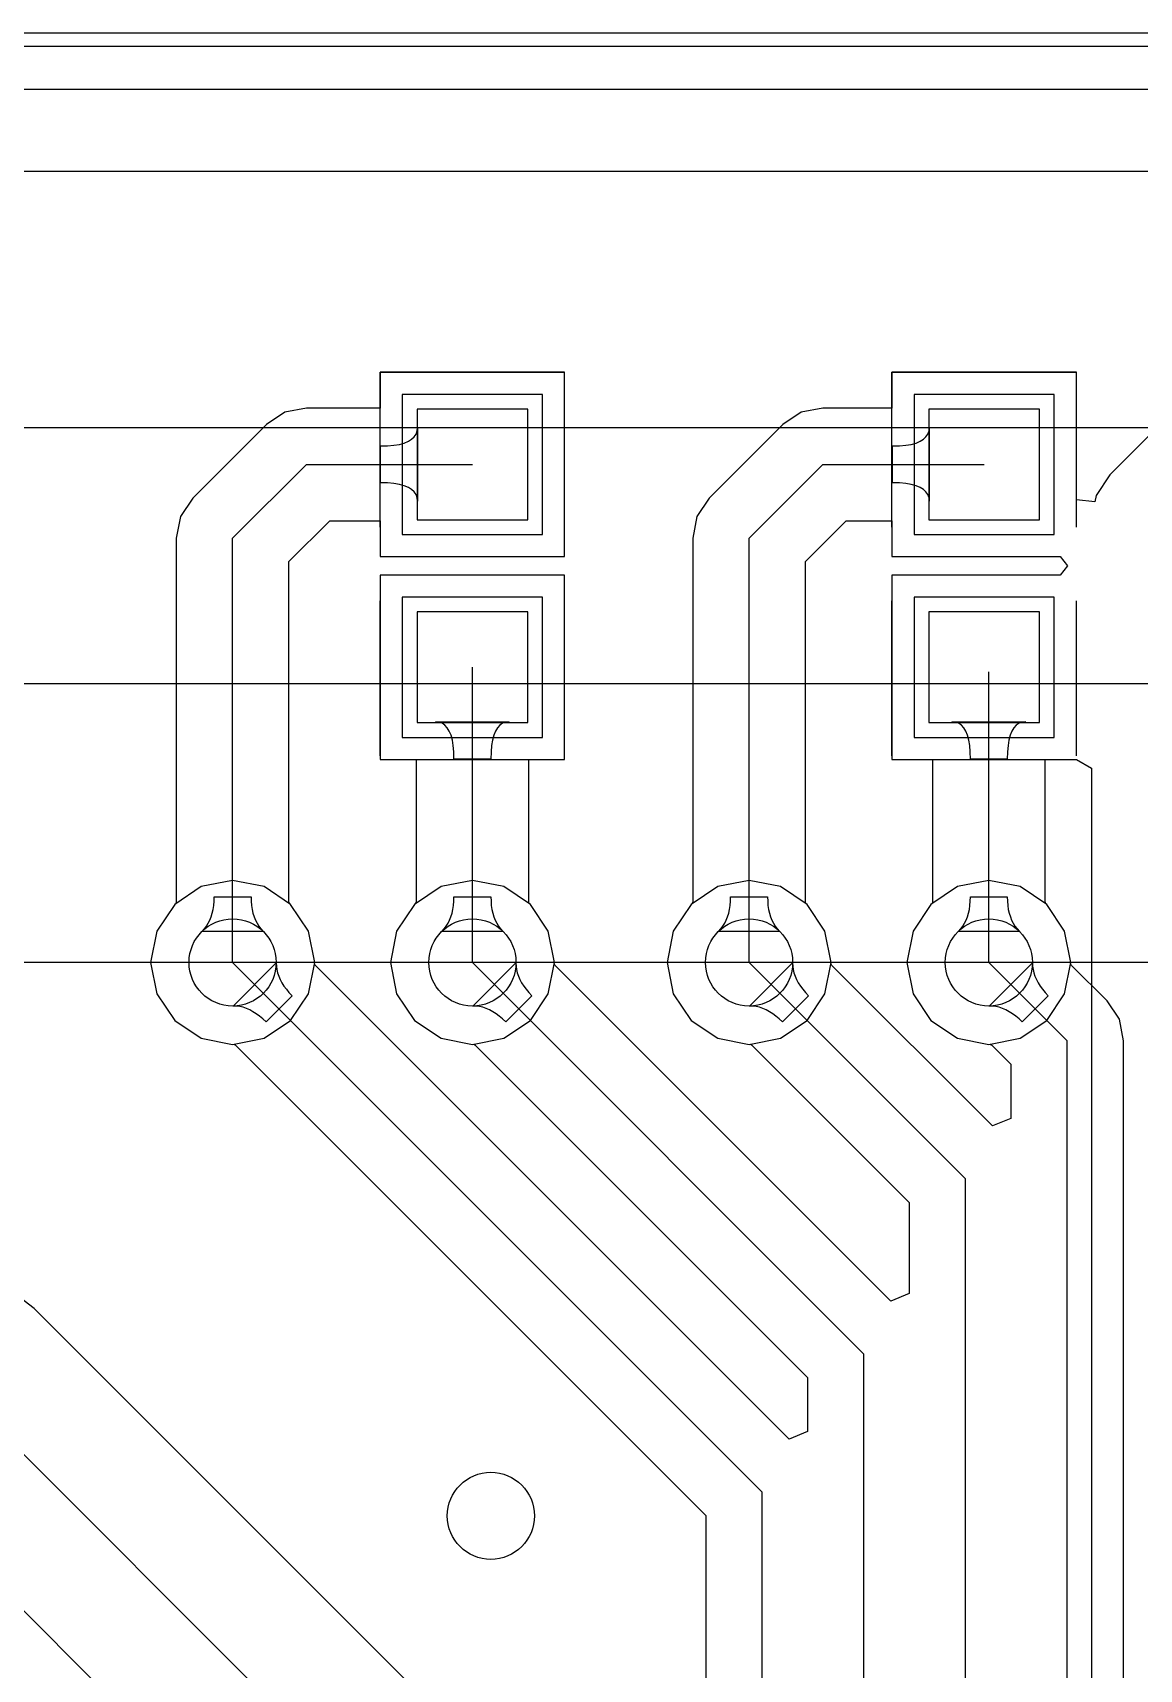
# Model space of a CAD drawing. Header units: millimetres. Extents: x 45 to 153, y 65 to 102.
# Drawn here: x 109.88 to 117.49, y 90.38 to 101.65 of the extents above; entities that cross this region are included whole.
import ezdxf

# ---------------------------------------------------------------- set-up
doc = ezdxf.new("R2010")
doc.units = ezdxf.units.MM
for name, color, linetype in [('BottomLayer', 5, 'Continuous'), ('BottomOverlay', 54, 'Continuous'), ('KeepOutLayer', 6, 'Continuous'), ('MultiLayer', 9, 'Continuous'), ('TopLayer', 1, 'Continuous'), ('TopOverlay', 2, 'Continuous'), ('TopPaste', 8, 'Continuous'), ('TopSolder', 216, 'Continuous')]:
    doc.layers.add(name, color=color, linetype=linetype)

# ---------------------------------------------------------------- blocks, each defined once
blk = doc.blocks.new('SSH1106_10')
at = {"layer": 'TopOverlay'}
blk.add_line((-14.561, 23.248), (20.039, 23.248), dxfattribs=at)
blk = doc.blocks.new('C0603_57')
at = {"layer": 'TopLayer'}
for p, q in [((-0.356, 0.559), (-0.356, -0.203)), ((0.406, 0.559), (-0.356, 0.559)), ((0.406, -0.203), (0.406, 0.559)), ((1.041, 0.559), (1.041, -0.203)), ((1.803, 0.559), (1.041, 0.559)), ((1.803, -0.203), (1.803, 0.559)), ((-0.356, -0.203), (0.406, -0.203)), ((1.041, -0.203), (1.803, -0.203))]:
    blk.add_line(p, q, dxfattribs=at)
at = {"layer": 'TopOverlay'}
for p, q in [((-0.61, -0.457), (-0.61, 0.813)), ((0.457, 0.813), (-0.61, 0.813)), ((2.032, 0.813), (0.965, 0.813)), ((2.057, -0.457), (2.057, 0.813)), ((0.457, -0.457), (-0.61, -0.457)), ((2.032, -0.457), (0.965, -0.457))]:
    blk.add_line(p, q, dxfattribs=at)
at = {"layer": 'TopPaste'}
for p, q in [((-0.356, 0.559), (-0.356, -0.203)), ((0.406, 0.559), (-0.356, 0.559)), ((0.406, -0.203), (0.406, 0.559)), ((1.041, 0.559), (1.041, -0.203)), ((1.803, 0.559), (1.041, 0.559)), ((1.803, -0.203), (1.803, 0.559)), ((-0.356, -0.203), (0.406, -0.203)), ((1.041, -0.203), (1.803, -0.203))]:
    blk.add_line(p, q, dxfattribs=at)
at = {"layer": 'TopSolder'}
for p, q in [((-0.457, 0.66), (-0.457, -0.305)), ((0.508, 0.66), (-0.457, 0.66)), ((0.508, -0.305), (0.508, 0.66)), ((0.94, 0.66), (0.94, -0.305)), ((1.905, 0.66), (0.94, 0.66)), ((1.905, -0.305), (1.905, 0.66)), ((-0.457, -0.305), (0.508, -0.305)), ((0.94, -0.305), (1.905, -0.305))]:
    blk.add_line(p, q, dxfattribs=at)
blk = doc.blocks.new('C0603_58')
at = {"layer": 'TopLayer'}
for p, q in [((-0.356, 0.559), (-0.356, -0.203)), ((0.406, 0.559), (-0.356, 0.559)), ((0.406, -0.203), (0.406, 0.559)), ((1.041, 0.559), (1.041, -0.203)), ((1.803, 0.559), (1.041, 0.559)), ((1.803, -0.203), (1.803, 0.559)), ((-0.356, -0.203), (0.406, -0.203)), ((1.041, -0.203), (1.803, -0.203))]:
    blk.add_line(p, q, dxfattribs=at)
at = {"layer": 'TopOverlay'}
for p, q in [((-0.61, -0.457), (-0.61, 0.813)), ((0.457, 0.813), (-0.61, 0.813)), ((2.032, 0.813), (0.965, 0.813)), ((2.057, -0.457), (2.057, 0.813)), ((0.457, -0.457), (-0.61, -0.457)), ((2.032, -0.457), (0.965, -0.457))]:
    blk.add_line(p, q, dxfattribs=at)
at = {"layer": 'TopPaste'}
for p, q in [((-0.356, 0.559), (-0.356, -0.203)), ((0.406, 0.559), (-0.356, 0.559)), ((0.406, -0.203), (0.406, 0.559)), ((1.041, 0.559), (1.041, -0.203)), ((1.803, 0.559), (1.041, 0.559)), ((1.803, -0.203), (1.803, 0.559)), ((-0.356, -0.203), (0.406, -0.203)), ((1.041, -0.203), (1.803, -0.203))]:
    blk.add_line(p, q, dxfattribs=at)
at = {"layer": 'TopSolder'}
for p, q in [((-0.457, 0.66), (-0.457, -0.305)), ((0.508, 0.66), (-0.457, 0.66)), ((0.508, -0.305), (0.508, 0.66)), ((0.94, 0.66), (0.94, -0.305)), ((1.905, 0.66), (0.94, 0.66)), ((1.905, -0.305), (1.905, 0.66)), ((-0.457, -0.305), (0.508, -0.305)), ((0.94, -0.305), (1.905, -0.305))]:
    blk.add_line(p, q, dxfattribs=at)
blk = doc.blocks.new('18650_SMT_B_66')
at = {"layer": 'BottomOverlay'}
blk.add_line((69.985, -11.58), (-7.015, -11.58), dxfattribs=at)

msp = doc.modelspace()

# ---------------------------------------------------------------- linework, layer by layer
at = {"layer": 'BottomLayer'}
for p, q in [((48.811, 101.262), (146.747, 101.262)), ((140.843, 100.695), (99.187, 100.695)), ((99.187, 98.933), (140.843, 98.933)), ((99.917, 97.171), (140.113, 97.171)), ((111.036, 95.772), (110.853, 95.649)), ((111.252, 95.815), (111.036, 95.772)), ((111.468, 95.772), (111.252, 95.815)), ((111.651, 95.649), (111.468, 95.772)), ((112.687, 95.772), (112.504, 95.649)), ((112.903, 95.815), (112.687, 95.772)), ((113.119, 95.772), (112.903, 95.815)), ((113.302, 95.649), (113.119, 95.772)), ((114.592, 95.772), (114.409, 95.649)), ((114.808, 95.815), (114.592, 95.772)), ((115.024, 95.772), (114.808, 95.815)), ((115.207, 95.649), (115.024, 95.772)), ((116.243, 95.772), (116.06, 95.649)), ((116.459, 95.815), (116.243, 95.772)), ((116.675, 95.772), (116.459, 95.815)), ((116.858, 95.649), (116.675, 95.772)), ((110.853, 95.649), (110.73, 95.466)), ((111.774, 95.466), (111.651, 95.649)), ((112.504, 95.649), (112.381, 95.466)), ((113.425, 95.466), (113.302, 95.649)), ((114.409, 95.649), (114.286, 95.466)), ((115.33, 95.466), (115.207, 95.649)), ((116.06, 95.649), (115.937, 95.466)), ((116.981, 95.466), (116.858, 95.649)), ((110.73, 95.466), (110.687, 95.25)), ((111.817, 95.25), (111.774, 95.466)), ((112.381, 95.466), (112.338, 95.25)), ((113.468, 95.25), (113.425, 95.466)), ((114.286, 95.466), (114.243, 95.25)), ((115.373, 95.25), (115.33, 95.466)), ((115.937, 95.466), (115.894, 95.25)), ((117.024, 95.25), (116.981, 95.466)), ((110.687, 95.25), (110.73, 95.034)), ((111.252, 95.25), (114.899, 91.603)), ((111.255, 94.95), (111.552, 95.247)), ((111.552, 95.247), (111.553, 95.224)), ((111.553, 95.224), (111.556, 95.201)), ((111.815, 95.24), (111.817, 95.25)), ((111.819, 95.234), (111.815, 95.24)), ((111.822, 95.23), (111.819, 95.234)), ((115.084, 91.968), (111.822, 95.23)), ((112.338, 95.25), (112.381, 95.034)), ((112.903, 95.25), (115.599, 92.554)), ((112.906, 94.95), (113.203, 95.247)), ((113.203, 95.247), (113.204, 95.224)), ((113.204, 95.224), (113.207, 95.201)), ((113.466, 95.24), (113.468, 95.25)), ((113.47, 95.234), (113.466, 95.24)), ((113.473, 95.23), (113.47, 95.234)), ((115.784, 92.919), (113.473, 95.23)), ((114.243, 95.25), (114.286, 95.034)), ((114.808, 95.25), (116.299, 93.759)), ((114.811, 94.95), (115.108, 95.247)), ((115.108, 95.247), (115.109, 95.224)), ((115.109, 95.224), (115.112, 95.201)), ((115.371, 95.24), (115.373, 95.25)), ((115.375, 95.234), (115.371, 95.24)), ((115.378, 95.23), (115.375, 95.234)), ((116.484, 94.124), (115.378, 95.23)), ((115.894, 95.25), (115.937, 95.034)), ((116.459, 95.25), (116.999, 94.71)), ((116.462, 94.95), (116.759, 95.247)), ((116.759, 95.247), (116.76, 95.224)), ((116.76, 95.224), (116.763, 95.201)), ((117.022, 95.24), (117.024, 95.25)), ((117.026, 95.234), (117.022, 95.24)), ((117.029, 95.23), (117.026, 95.234)), ((117.274, 94.985), (117.029, 95.23)), ((111.556, 95.201), (111.561, 95.178)), ((111.561, 95.178), (111.569, 95.155)), ((111.569, 95.155), (111.579, 95.132)), ((111.579, 95.132), (111.591, 95.11)), ((111.591, 95.11), (111.605, 95.087)), ((113.207, 95.201), (113.212, 95.178)), ((113.212, 95.178), (113.22, 95.155)), ((113.22, 95.155), (113.23, 95.132)), ((113.23, 95.132), (113.242, 95.11)), ((113.242, 95.11), (113.256, 95.087)), ((115.112, 95.201), (115.117, 95.178)), ((115.117, 95.178), (115.125, 95.155)), ((115.125, 95.155), (115.135, 95.132)), ((115.135, 95.132), (115.147, 95.11)), ((115.147, 95.11), (115.161, 95.087)), ((116.763, 95.201), (116.768, 95.178)), ((116.768, 95.178), (116.776, 95.155)), ((116.776, 95.155), (116.786, 95.132)), ((116.786, 95.132), (116.798, 95.11)), ((116.798, 95.11), (116.812, 95.087)), ((110.73, 95.034), (110.853, 94.851)), ((111.661, 95.02), (111.482, 94.841)), ((111.605, 95.087), (111.622, 95.065)), ((111.622, 95.065), (111.64, 95.042)), ((111.64, 95.042), (111.661, 95.02)), ((112.381, 95.034), (112.504, 94.851)), ((113.312, 95.02), (113.133, 94.841)), ((113.256, 95.087), (113.273, 95.065)), ((113.273, 95.065), (113.291, 95.042)), ((113.291, 95.042), (113.312, 95.02)), ((114.286, 95.034), (114.409, 94.851)), ((115.217, 95.02), (115.038, 94.841)), ((115.161, 95.087), (115.178, 95.065)), ((115.178, 95.065), (115.196, 95.042)), ((115.196, 95.042), (115.217, 95.02)), ((115.937, 95.034), (116.06, 94.851)), ((116.868, 95.02), (116.689, 94.841)), ((116.812, 95.087), (116.829, 95.065)), ((116.829, 95.065), (116.847, 95.042)), ((116.847, 95.042), (116.868, 95.02)), ((117.358, 94.859), (117.274, 94.985)), ((111.278, 94.949), (111.255, 94.95)), ((111.301, 94.946), (111.278, 94.949)), ((111.324, 94.941), (111.301, 94.946)), ((111.347, 94.933), (111.324, 94.941)), ((111.37, 94.923), (111.347, 94.933)), ((111.392, 94.911), (111.37, 94.923)), ((111.415, 94.897), (111.392, 94.911)), ((111.437, 94.88), (111.415, 94.897)), ((111.46, 94.862), (111.437, 94.88)), ((112.929, 94.949), (112.906, 94.95)), ((112.952, 94.946), (112.929, 94.949)), ((112.975, 94.941), (112.952, 94.946)), ((112.998, 94.933), (112.975, 94.941)), ((113.021, 94.923), (112.998, 94.933)), ((113.043, 94.911), (113.021, 94.923)), ((113.066, 94.897), (113.043, 94.911)), ((113.088, 94.88), (113.066, 94.897)), ((113.111, 94.862), (113.088, 94.88)), ((114.834, 94.949), (114.811, 94.95)), ((114.857, 94.946), (114.834, 94.949)), ((114.88, 94.941), (114.857, 94.946)), ((114.903, 94.933), (114.88, 94.941)), ((114.926, 94.923), (114.903, 94.933)), ((114.948, 94.911), (114.926, 94.923)), ((114.971, 94.897), (114.948, 94.911)), ((114.993, 94.88), (114.971, 94.897)), ((115.016, 94.862), (114.993, 94.88)), ((116.485, 94.949), (116.462, 94.95)), ((116.508, 94.946), (116.485, 94.949)), ((116.531, 94.941), (116.508, 94.946)), ((116.554, 94.933), (116.531, 94.941)), ((116.577, 94.923), (116.554, 94.933)), ((116.599, 94.911), (116.577, 94.923)), ((116.622, 94.897), (116.599, 94.911)), ((116.644, 94.88), (116.622, 94.897)), ((116.667, 94.862), (116.644, 94.88)), ((110.853, 94.851), (111.036, 94.728)), ((111.482, 94.841), (111.46, 94.862)), ((112.504, 94.851), (112.687, 94.728)), ((113.133, 94.841), (113.111, 94.862)), ((114.409, 94.851), (114.592, 94.728)), ((115.038, 94.841), (115.016, 94.862)), ((116.06, 94.851), (116.243, 94.728)), ((116.689, 94.841), (116.667, 94.862)), ((117.387, 94.71), (117.358, 94.859)), ((111.036, 94.728), (111.252, 94.685)), ((111.252, 94.685), (111.262, 94.687)), ((111.262, 94.687), (111.268, 94.683)), ((111.268, 94.683), (111.272, 94.68)), ((111.272, 94.68), (114.511, 91.442)), ((112.687, 94.728), (112.903, 94.685)), ((112.903, 94.685), (112.913, 94.687)), ((112.913, 94.687), (112.919, 94.683)), ((112.919, 94.683), (112.923, 94.68)), ((112.923, 94.68), (115.211, 92.393)), ((114.592, 94.728), (114.808, 94.685)), ((114.808, 94.685), (114.818, 94.687)), ((114.818, 94.687), (114.824, 94.683)), ((114.824, 94.683), (114.828, 94.68)), ((114.828, 94.68), (115.911, 93.598)), ((116.243, 94.728), (116.459, 94.685)), ((116.459, 94.685), (116.469, 94.687)), ((116.469, 94.687), (116.475, 94.683)), ((116.475, 94.683), (116.479, 94.68)), ((116.479, 94.68), (116.611, 94.549)), ((116.999, 76.2), (116.999, 94.71)), ((117.387, 78.554), (117.387, 94.71)), ((116.611, 94.549), (116.611, 94.176)), ((116.611, 94.176), (116.484, 94.124)), ((116.299, 76.2), (116.299, 93.759)), ((115.911, 93.598), (115.911, 92.971)), ((109.885, 92.867), (109.727, 92.988)), ((115.911, 92.971), (115.784, 92.919)), ((112.552, 90.2), (109.885, 92.867)), ((115.599, 76.2), (115.599, 92.554)), ((115.211, 92.393), (115.211, 92.02)), ((109.347, 92.329), (112.014, 89.662)), ((115.211, 92.02), (115.084, 91.968)), ((114.899, 76.2), (114.899, 91.603)), ((109.032, 91.568), (111.253, 89.347)), ((114.511, 91.442), (114.511, 78.554))]:
    msp.add_line(p, q, dxfattribs=at)
for centre in [(111.252, 95.25), (112.903, 95.25), (114.808, 95.25), (116.459, 95.25), (113.03, 91.44)]:
    msp.add_circle(centre, 0.3, dxfattribs=at)
at = {"layer": 'KeepOutLayer'}
msp.add_line((47.904, 101.651), (147.876, 101.651), dxfattribs=at)
at = {"layer": 'MultiLayer'}
for centre in [(111.252, 95.25), (112.903, 95.25), (114.808, 95.25), (116.459, 95.25), (113.03, 91.44)]:
    msp.add_circle(centre, 0.3, dxfattribs=at)
at = {"layer": 'TopLayer'}
for p, q in [((48.811, 101.262), (146.747, 101.262)), ((113.538, 99.314), (112.268, 99.314)), ((112.268, 99.314), (112.268, 99.067)), ((113.538, 98.044), (113.538, 99.314)), ((117.062, 99.314), (115.792, 99.314)), ((115.792, 99.314), (115.792, 99.067)), ((117.062, 98.434), (117.062, 99.314)), ((111.76, 99.067), (111.611, 99.038)), ((112.268, 99.067), (111.76, 99.067)), ((115.316, 99.067), (115.167, 99.038)), ((115.792, 99.067), (115.316, 99.067)), ((111.485, 98.954), (110.977, 98.446)), ((111.611, 99.038), (111.485, 98.954)), ((112.523, 98.909), (112.525, 98.933)), ((112.525, 98.933), (112.525, 98.425)), ((115.041, 98.954), (114.533, 98.446)), ((115.167, 99.038), (115.041, 98.954)), ((116.047, 98.909), (116.049, 98.933)), ((116.049, 98.933), (116.049, 98.425)), ((117.674, 98.988), (117.293, 98.607)), ((112.362, 98.811), (112.401, 98.817)), ((112.401, 98.817), (112.434, 98.826)), ((112.434, 98.826), (112.462, 98.838)), ((112.462, 98.838), (112.484, 98.852)), ((112.484, 98.852), (112.502, 98.868)), ((112.502, 98.868), (112.515, 98.887)), ((112.515, 98.887), (112.523, 98.909)), ((115.887, 98.811), (115.925, 98.817)), ((115.925, 98.817), (115.958, 98.826)), ((115.958, 98.826), (115.986, 98.838)), ((115.986, 98.838), (116.009, 98.852)), ((116.009, 98.852), (116.026, 98.868)), ((116.026, 98.868), (116.039, 98.887)), ((116.039, 98.887), (116.047, 98.909)), ((112.271, 98.806), (112.319, 98.807)), ((112.271, 98.552), (112.271, 98.806)), ((112.319, 98.807), (112.362, 98.811)), ((115.795, 98.806), (115.844, 98.807)), ((115.795, 98.552), (115.795, 98.806)), ((115.844, 98.807), (115.887, 98.811)), ((111.252, 98.171), (111.76, 98.679)), ((111.76, 98.679), (112.903, 98.679)), ((114.808, 98.171), (115.316, 98.679)), ((115.316, 98.679), (116.427, 98.679)), ((117.293, 98.607), (117.198, 98.465)), ((112.319, 98.551), (112.271, 98.552)), ((112.362, 98.547), (112.319, 98.551)), ((112.401, 98.541), (112.362, 98.547)), ((112.434, 98.532), (112.401, 98.541)), ((112.462, 98.52), (112.434, 98.532)), ((112.484, 98.506), (112.462, 98.52)), ((112.502, 98.49), (112.484, 98.506)), ((112.515, 98.471), (112.502, 98.49)), ((115.844, 98.551), (115.795, 98.552)), ((115.887, 98.547), (115.844, 98.551)), ((115.925, 98.541), (115.887, 98.547)), ((115.958, 98.532), (115.925, 98.541)), ((115.986, 98.52), (115.958, 98.532)), ((116.009, 98.506), (115.986, 98.52)), ((116.026, 98.49), (116.009, 98.506)), ((116.039, 98.471), (116.026, 98.49)), ((110.977, 98.446), (110.893, 98.32)), ((112.523, 98.449), (112.515, 98.471)), ((112.525, 98.425), (112.523, 98.449)), ((114.533, 98.446), (114.449, 98.32)), ((116.047, 98.449), (116.039, 98.471)), ((116.049, 98.425), (116.047, 98.449)), ((117.189, 98.422), (117.062, 98.434)), ((117.198, 98.465), (117.189, 98.422)), ((110.893, 98.32), (110.864, 98.171)), ((111.64, 98.01), (111.921, 98.291)), ((111.921, 98.291), (112.268, 98.291)), ((112.268, 98.291), (112.268, 98.044)), ((114.449, 98.32), (114.42, 98.171)), ((115.196, 98.01), (115.477, 98.291)), ((115.477, 98.291), (115.792, 98.291)), ((115.792, 98.291), (115.792, 98.044)), ((110.864, 98.171), (110.864, 95.667)), ((111.252, 95.25), (111.252, 98.171)), ((114.42, 98.171), (114.42, 95.667)), ((114.808, 95.25), (114.808, 98.171)), ((112.268, 98.044), (113.538, 98.044)), ((115.792, 98.044), (116.951, 98.044)), ((116.951, 98.044), (117, 97.981)), ((111.64, 95.667), (111.64, 98.01)), ((113.538, 97.917), (112.268, 97.917)), ((112.268, 97.917), (112.268, 96.647)), ((113.538, 96.647), (113.538, 97.917)), ((115.196, 95.667), (115.196, 98.01)), ((116.951, 97.917), (115.792, 97.917)), ((115.792, 97.917), (115.792, 96.647)), ((117, 97.981), (116.951, 97.917)), ((112.903, 95.25), (112.903, 97.282)), ((116.459, 95.25), (116.459, 97.25)), ((112.673, 96.905), (112.649, 96.907)), ((112.649, 96.907), (113.157, 96.907)), ((112.695, 96.897), (112.673, 96.905)), ((113.133, 96.905), (113.111, 96.897)), ((113.157, 96.907), (113.133, 96.905)), ((116.229, 96.905), (116.205, 96.907)), ((116.205, 96.907), (116.713, 96.907)), ((116.251, 96.897), (116.229, 96.905)), ((116.689, 96.905), (116.667, 96.897)), ((116.713, 96.907), (116.689, 96.905)), ((112.714, 96.884), (112.695, 96.897)), ((112.73, 96.866), (112.714, 96.884)), ((112.744, 96.843), (112.73, 96.866)), ((112.756, 96.815), (112.744, 96.843)), ((112.765, 96.781), (112.756, 96.815)), ((113.05, 96.815), (113.041, 96.781)), ((113.062, 96.843), (113.05, 96.815)), ((113.076, 96.866), (113.062, 96.843)), ((113.092, 96.884), (113.076, 96.866)), ((113.111, 96.897), (113.092, 96.884)), ((116.27, 96.884), (116.251, 96.897)), ((116.286, 96.866), (116.27, 96.884)), ((116.3, 96.843), (116.286, 96.866)), ((116.312, 96.815), (116.3, 96.843)), ((116.321, 96.781), (116.312, 96.815)), ((116.606, 96.815), (116.597, 96.781)), ((116.618, 96.843), (116.606, 96.815)), ((116.632, 96.866), (116.618, 96.843)), ((116.648, 96.884), (116.632, 96.866)), ((116.667, 96.897), (116.648, 96.884)), ((112.771, 96.743), (112.765, 96.781)), ((112.775, 96.699), (112.771, 96.743)), ((112.776, 96.65), (112.775, 96.699)), ((113.031, 96.699), (113.03, 96.65)), ((113.035, 96.743), (113.031, 96.699)), ((113.041, 96.781), (113.035, 96.743)), ((116.327, 96.743), (116.321, 96.781)), ((116.331, 96.699), (116.327, 96.743)), ((116.332, 96.65), (116.331, 96.699)), ((116.587, 96.699), (116.586, 96.65)), ((116.591, 96.743), (116.587, 96.699)), ((116.597, 96.781), (116.591, 96.743)), ((112.268, 96.647), (112.515, 96.647)), ((112.515, 96.647), (112.515, 95.667)), ((113.03, 96.65), (112.776, 96.65)), ((113.291, 95.667), (113.291, 96.647)), ((113.291, 96.647), (113.538, 96.647)), ((115.792, 96.647), (116.071, 96.647)), ((116.071, 96.647), (116.071, 95.667)), ((116.586, 96.65), (116.332, 96.65)), ((116.847, 95.667), (116.847, 96.647)), ((116.847, 96.647), (117.038, 96.647)), ((117.038, 96.647), (117.062, 96.647)), ((117.062, 96.647), (117.165, 96.587)), ((117.165, 96.587), (117.165, 88.7)), ((110.863, 95.662), (110.861, 95.655)), ((110.864, 95.667), (110.863, 95.662)), ((111.122, 95.642), (111.124, 95.671)), ((111.124, 95.671), (111.125, 95.702)), ((111.125, 95.702), (111.379, 95.702)), ((111.379, 95.702), (111.38, 95.671)), ((111.38, 95.671), (111.382, 95.642)), ((111.641, 95.662), (111.64, 95.667)), ((111.643, 95.655), (111.641, 95.662)), ((112.514, 95.662), (112.512, 95.655)), ((112.515, 95.667), (112.514, 95.662)), ((112.773, 95.642), (112.775, 95.671)), ((112.775, 95.671), (112.776, 95.702)), ((112.776, 95.702), (113.03, 95.702)), ((113.03, 95.702), (113.031, 95.671)), ((113.031, 95.671), (113.033, 95.642)), ((113.292, 95.662), (113.291, 95.667)), ((113.294, 95.655), (113.292, 95.662)), ((114.419, 95.662), (114.417, 95.655)), ((114.42, 95.667), (114.419, 95.662)), ((114.678, 95.642), (114.68, 95.671)), ((114.68, 95.671), (114.681, 95.702)), ((114.681, 95.702), (114.935, 95.702)), ((114.935, 95.702), (114.936, 95.671)), ((114.936, 95.671), (114.938, 95.642)), ((115.197, 95.662), (115.196, 95.667)), ((115.199, 95.655), (115.197, 95.662)), ((116.07, 95.662), (116.068, 95.655)), ((116.071, 95.667), (116.07, 95.662)), ((116.329, 95.642), (116.331, 95.671)), ((116.331, 95.671), (116.332, 95.702)), ((116.332, 95.702), (116.586, 95.702)), ((116.586, 95.702), (116.587, 95.671)), ((116.587, 95.671), (116.589, 95.642)), ((116.848, 95.662), (116.847, 95.667)), ((116.85, 95.655), (116.848, 95.662)), ((110.853, 95.649), (110.73, 95.466)), ((110.861, 95.655), (110.853, 95.649)), ((111.095, 95.541), (111.104, 95.564)), ((111.104, 95.564), (111.112, 95.589)), ((111.112, 95.589), (111.118, 95.615)), ((111.118, 95.615), (111.122, 95.642)), ((111.382, 95.642), (111.386, 95.615)), ((111.386, 95.615), (111.392, 95.589)), ((111.392, 95.589), (111.4, 95.564)), ((111.4, 95.564), (111.409, 95.541)), ((111.651, 95.649), (111.643, 95.655)), ((111.774, 95.466), (111.651, 95.649)), ((112.504, 95.649), (112.381, 95.466)), ((112.512, 95.655), (112.504, 95.649)), ((112.746, 95.541), (112.755, 95.564)), ((112.755, 95.564), (112.763, 95.589)), ((112.763, 95.589), (112.769, 95.615)), ((112.769, 95.615), (112.773, 95.642)), ((113.033, 95.642), (113.037, 95.615)), ((113.037, 95.615), (113.043, 95.589)), ((113.043, 95.589), (113.051, 95.564)), ((113.051, 95.564), (113.06, 95.541)), ((113.302, 95.649), (113.294, 95.655)), ((113.425, 95.466), (113.302, 95.649)), ((114.409, 95.649), (114.286, 95.466)), ((114.417, 95.655), (114.409, 95.649)), ((114.651, 95.541), (114.66, 95.564)), ((114.66, 95.564), (114.668, 95.589)), ((114.668, 95.589), (114.674, 95.615)), ((114.674, 95.615), (114.678, 95.642)), ((114.938, 95.642), (114.942, 95.615)), ((114.942, 95.615), (114.948, 95.589)), ((114.948, 95.589), (114.956, 95.564)), ((114.956, 95.564), (114.965, 95.541)), ((115.207, 95.649), (115.199, 95.655)), ((115.33, 95.466), (115.207, 95.649)), ((116.06, 95.649), (115.937, 95.466)), ((116.068, 95.655), (116.06, 95.649)), ((116.302, 95.541), (116.311, 95.564)), ((116.311, 95.564), (116.319, 95.589)), ((116.319, 95.589), (116.325, 95.615)), ((116.325, 95.615), (116.329, 95.642)), ((116.589, 95.642), (116.593, 95.615)), ((116.593, 95.615), (116.599, 95.589)), ((116.599, 95.589), (116.607, 95.564)), ((116.607, 95.564), (116.616, 95.541)), ((116.858, 95.649), (116.85, 95.655)), ((116.981, 95.466), (116.858, 95.649)), ((110.73, 95.466), (110.687, 95.25)), ((111.042, 95.464), (111.058, 95.481)), ((111.462, 95.464), (111.042, 95.464)), ((111.058, 95.481), (111.072, 95.5)), ((111.072, 95.5), (111.084, 95.52)), ((111.084, 95.52), (111.095, 95.541)), ((111.409, 95.541), (111.42, 95.52)), ((111.42, 95.52), (111.432, 95.5)), ((111.432, 95.5), (111.446, 95.481)), ((111.446, 95.481), (111.462, 95.464)), ((111.817, 95.25), (111.774, 95.466)), ((112.381, 95.466), (112.338, 95.25)), ((112.693, 95.464), (112.709, 95.481)), ((113.113, 95.464), (112.693, 95.464)), ((112.709, 95.481), (112.723, 95.5)), ((112.723, 95.5), (112.735, 95.52)), ((112.735, 95.52), (112.746, 95.541)), ((113.06, 95.541), (113.071, 95.52)), ((113.071, 95.52), (113.083, 95.5)), ((113.083, 95.5), (113.097, 95.481)), ((113.097, 95.481), (113.113, 95.464)), ((113.468, 95.25), (113.425, 95.466)), ((114.286, 95.466), (114.243, 95.25)), ((114.598, 95.464), (114.614, 95.481)), ((115.018, 95.464), (114.598, 95.464)), ((114.614, 95.481), (114.628, 95.5)), ((114.628, 95.5), (114.64, 95.52)), ((114.64, 95.52), (114.651, 95.541)), ((114.965, 95.541), (114.976, 95.52)), ((114.976, 95.52), (114.988, 95.5)), ((114.988, 95.5), (115.002, 95.481)), ((115.002, 95.481), (115.018, 95.464)), ((115.373, 95.25), (115.33, 95.466)), ((115.937, 95.466), (115.894, 95.25)), ((116.249, 95.464), (116.265, 95.481)), ((116.669, 95.464), (116.249, 95.464)), ((116.265, 95.481), (116.279, 95.5)), ((116.279, 95.5), (116.291, 95.52)), ((116.291, 95.52), (116.302, 95.541)), ((116.616, 95.541), (116.627, 95.52)), ((116.627, 95.52), (116.639, 95.5)), ((116.639, 95.5), (116.653, 95.481)), ((116.653, 95.481), (116.669, 95.464)), ((117.024, 95.25), (116.981, 95.466)), ((110.687, 95.25), (110.73, 95.034)), ((111.774, 95.034), (111.817, 95.25)), ((112.338, 95.25), (112.381, 95.034)), ((113.425, 95.034), (113.468, 95.25)), ((114.243, 95.25), (114.286, 95.034)), ((115.33, 95.034), (115.373, 95.25)), ((115.894, 95.25), (115.937, 95.034)), ((116.981, 95.034), (117.024, 95.25)), ((110.73, 95.034), (110.853, 94.851)), ((111.651, 94.851), (111.774, 95.034)), ((112.381, 95.034), (112.504, 94.851)), ((113.302, 94.851), (113.425, 95.034)), ((114.286, 95.034), (114.409, 94.851)), ((115.207, 94.851), (115.33, 95.034)), ((115.937, 95.034), (116.06, 94.851)), ((116.858, 94.851), (116.981, 95.034)), ((110.853, 94.851), (111.036, 94.728)), ((111.468, 94.728), (111.651, 94.851)), ((112.504, 94.851), (112.687, 94.728)), ((113.119, 94.728), (113.302, 94.851)), ((114.409, 94.851), (114.592, 94.728)), ((115.024, 94.728), (115.207, 94.851)), ((116.06, 94.851), (116.243, 94.728)), ((116.675, 94.728), (116.858, 94.851)), ((111.036, 94.728), (111.252, 94.685)), ((111.252, 94.685), (111.468, 94.728)), ((112.687, 94.728), (112.903, 94.685)), ((112.903, 94.685), (113.119, 94.728)), ((114.592, 94.728), (114.808, 94.685)), ((114.808, 94.685), (115.024, 94.728)), ((116.243, 94.728), (116.459, 94.685)), ((116.459, 94.685), (116.675, 94.728))]:
    msp.add_line(p, q, dxfattribs=at)
for centre in [(111.252, 95.25), (112.903, 95.25), (114.808, 95.25), (116.459, 95.25), (113.03, 91.44)]:
    msp.add_circle(centre, 0.3, dxfattribs=at)

# ---------------------------------------------------------------- block references
for name, p, rotation in [('18650_SMT_B_66', (132.521, 89.979), 180), ('C0603_58', (112.725, 98.704), 270), ('C0603_57', (116.249, 98.704), 270)]:
    msp.add_blockref(name, p, dxfattribs=dict(rotation=rotation))
msp.add_blockref('SSH1106_10', (121.57, 72.004))

doc.saveas('drawing.dxf')
